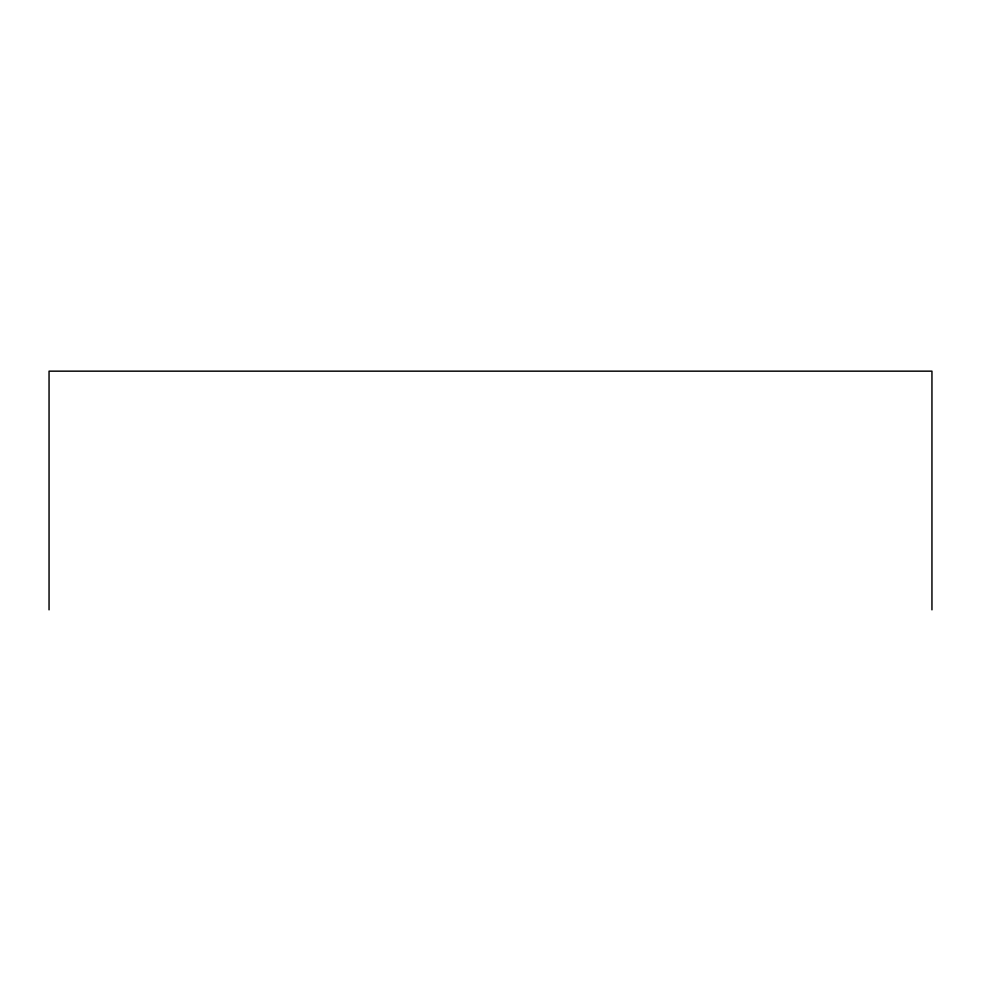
<?xml version="1.0" encoding="UTF-8"?>
<svg xmlns="http://www.w3.org/2000/svg" width="981" height="981" viewBox="0 0 981 981"><rect width="100%" height="100%" fill="white"/><g stroke="black" fill="none" stroke-linecap="round" stroke-linejoin="round"><path stroke-width="1.47" d="M931.95 609.839L931.95 371.161L49.05 371.161L49.05 609.839"/></g></svg>
